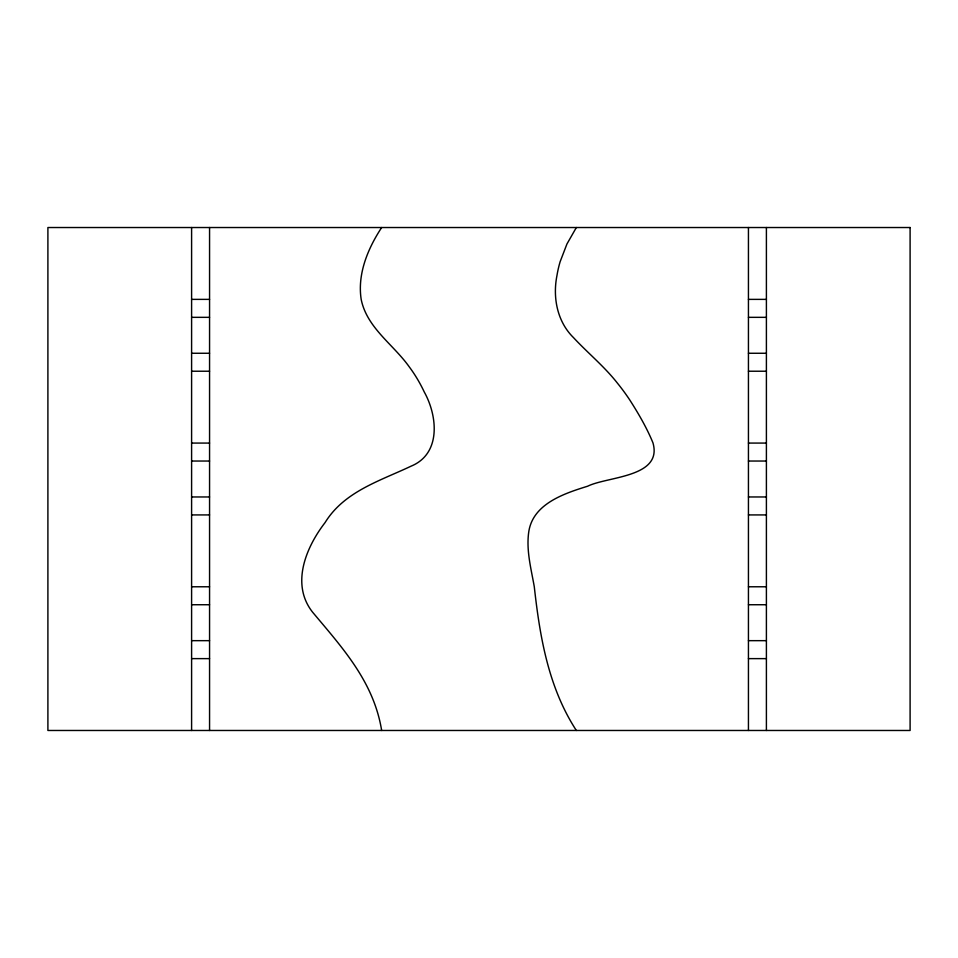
<?xml version="1.0" encoding="UTF-8"?>
<svg xmlns="http://www.w3.org/2000/svg" width="958" height="958" viewBox="0 0 958 958"><rect width="100%" height="100%" fill="white"/><g stroke="black" fill="none" stroke-linecap="round" stroke-linejoin="round"><path stroke-width="1.44" d="M576.345 227.525L566.932 244.015L560.119 261.75A114.517 114.517 0 0 0 556.945 275.617C552.61 297.411 557.161 321.589 573.435 337.551C587.793 353.011 604.318 366.435 617.395 383.116A219.969 219.969 0 0 1 629.741 399.917C638.495 413.616 646.782 427.771 652.961 442.847C662.852 477.479 607.815 476.294 587.661 486.209C564.034 493.538 532.648 503.872 528.708 532.217C526.146 550.599 531.151 568.801 534.289 586.775C539.857 636.735 548.335 687.389 576.345 730.475M381.655 227.525C367.896 248.505 357.25 273.832 361.178 299.375C366.878 327.744 393.079 344.245 409.006 366.519A141.353 141.353 0 0 1 417.472 379.176A148.598 148.598 0 0 1 424.25 391.966C437.543 415.796 441.41 453.745 411.054 466.175C379.967 480.916 344.245 491.442 325.061 522.601C305.973 547.341 290.537 584.272 312.607 612.198C342.689 648.135 373.764 681.904 381.655 730.475M191.6 299.375L209.562 299.375M748.438 299.375L766.4 299.375M191.6 317.337L209.562 317.337M748.438 317.337L766.4 317.337M191.6 353.262L209.562 353.262M748.438 353.262L766.4 353.262M191.6 371.225L209.562 371.225M748.438 371.225L766.4 371.225M191.6 443.075L209.562 443.075M748.438 443.075L766.4 443.075M191.6 461.038L209.562 461.038M748.438 461.038L766.4 461.038M191.6 496.962L209.562 496.962M748.438 496.962L766.4 496.962M191.6 514.925L209.562 514.925M748.438 514.925L766.4 514.925M191.6 586.775L209.562 586.775M748.438 586.775L766.4 586.775M191.6 604.737L209.562 604.737M748.438 604.737L766.4 604.737M191.6 640.663L209.562 640.663M748.438 640.663L766.4 640.663M191.6 658.625L209.562 658.625M748.438 658.625L766.4 658.625M766.4 227.525L766.4 730.475M748.438 227.525L748.438 730.475M209.562 227.525L209.562 730.475M191.6 227.525L191.6 730.475M910.1 227.525L47.9 227.525L47.9 730.475L910.1 730.475L910.1 227.525"/></g></svg>
